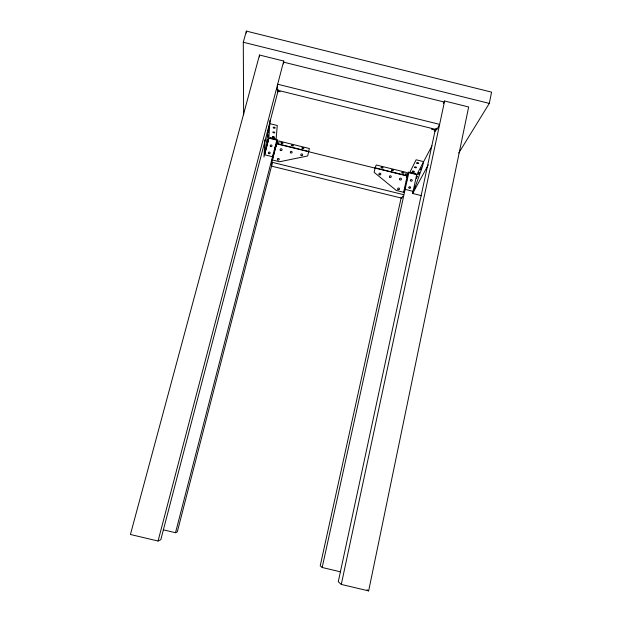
<?xml version="1.0" encoding="UTF-8"?>
<svg xmlns="http://www.w3.org/2000/svg" width="622" height="622" viewBox="0 0 622 622"><rect width="100%" height="100%" fill="white"/><g stroke="black" fill="none" stroke-linecap="round" stroke-linejoin="round"><path stroke-width="0.93" d="M246.359 33.044L246.359 31.1L491.574 92.134L489.304 103.407L458.733 153.051M259.452 56.936L259.506 55.024L283.741 61.042L283.492 63.872M264 157.024L264.933 139.763M264.544 154.761L268.58 128.35L269.808 123.654L277.272 125.489L276.121 139.017L270.189 137.555L270.15 138.107L277.739 139.981L277.451 143.184L278.734 143.495L278.967 141.007L309.359 148.502L307.68 155.951L279.628 161.759L272.288 159.947L272.545 156.736L264.544 154.761L268.867 138.177M270.01 120.209L268.828 138.481L264.723 154.248M277.536 85.922L277.21 90.136L436.877 129.687M407.674 176.143L276.603 143.83L271.861 162.233L271.55 166.136L401.781 198.169L402.877 196.062M277.622 92.616L277.84 89.84M276.261 146.559L276.821 140.137L268.696 138.131M435.486 128.785L338.275 581.749L341.291 584.423L368.652 590.9L468.654 106.976L444.621 101.013L443.346 103.571M341.291 584.423L444.621 101.013M421.662 195.681L412.65 193.465L416.701 174.626M403.631 192.276L407.27 175.723L375.144 167.8L374.11 172.317L396.338 190.48L403.631 192.276L405.124 189.376L413.07 191.327L414.555 188.606L422.54 166.346L423.559 161.619L416.149 159.776L409.991 172.03L415.885 173.484L415.628 173.981L408.086 172.123L406.64 175.031L405.365 174.712L406.485 172.45L376.224 164.985L375.144 167.8M340.428 571.812L322.173 567.489L408.794 172.675L417.245 174.759M401.291 197.221L320.221 565.763L322.173 567.489M163.563 529.882L175.521 532.712L276.821 140.137M272.288 159.947L276.533 143.495L308.8 151.449M272.226 163.438L177.301 531.872L175.521 532.712M259.506 55.024L130.426 534.485L158.05 541.023L283.741 61.042M278.345 89.856L160.803 539.709L158.05 541.023M243.63 114.868L243.295 42.249L246.359 31.1M406.29 177.674L408.794 172.675M434.895 131.569L436.613 128.233M437.266 128.925L439.622 124.377L277.669 84.234M416.709 174.79L431.956 145.89M412.65 193.465L428.294 164.853M431.497 129.228L435.983 130.34M271.861 162.233L403.608 194.655M243.295 42.249L489.304 103.407M283.461 62.107L444.388 102.078M277.435 91.069L280.149 91.745M367.097 589.749L368.652 590.9M406.314 181.655L406.765 180.015L406.314 181.655M404.767 188.715L405.225 187.121L404.767 188.715M272.941 156.293L273.353 154.676L272.941 156.293M420.923 169.822L421.459 168.08L420.923 169.822M274.753 149.257L275.173 147.562L274.753 149.257M416.553 178.04L417.074 176.259L416.553 178.04M414.89 186.367L414.407 188.108L414.89 186.367M419.212 172.434L418.715 174.183L419.212 172.434M267.833 136.793L268.261 135.122L267.833 136.793M265.003 151.115L265.431 149.49L265.003 151.115M267.546 141.287L267.989 139.499L267.546 141.287M268.121 132.074L268.572 130.363L268.121 132.074M270.368 146.325A0.925 0.863 9.2 0 0 271.954 146.162A0.925 0.863 9.2 0 0 270.982 144.957A0.925 0.863 9.2 0 0 270.368 146.325M302.199 148.246A1.019 0.412 14.8 0 0 303.831 148.386A1.019 0.412 14.8 0 0 302.58 147.608A1.019 0.412 14.8 0 0 302.199 148.246M281.237 143.099A1.088 0.443 15.5 0 0 282.979 143.254A1.088 0.443 15.5 0 0 281.618 142.415A1.088 0.443 15.5 0 0 281.237 143.099M290.591 152.771A0.91 0.855 11.3 0 0 292.115 152.452A0.91 0.855 11.3 0 0 291.018 151.356A0.91 0.855 11.3 0 0 290.591 152.771M272.833 137.221A1.104 0.451 15.8 0 0 274.535 137.306A1.104 0.451 15.8 0 0 273.074 136.475A1.104 0.451 15.8 0 0 272.833 137.221M273.571 127.891A1.057 0.443 15.9 0 0 275.219 127.976A1.057 0.443 15.9 0 0 273.82 127.16A1.057 0.443 15.9 0 0 273.571 127.891M273.206 132.572A1.011 0.42 15.9 0 0 274.8 132.688A1.011 0.42 15.9 0 0 273.509 131.903A1.011 0.42 15.9 0 0 273.206 132.572M277.692 159.87A0.917 0.855 9.9 0 0 279.208 159.473A0.917 0.855 9.9 0 0 278.057 158.423A0.917 0.855 9.9 0 0 277.692 159.87M280.39 150.353A1.003 0.933 10.2 0 0 282.046 149.925A1.003 0.933 10.2 0 0 280.786 148.782A1.003 0.933 10.2 0 0 280.39 150.353M268.72 153.548A0.886 0.832 8.9 0 0 270.15 153.043A0.886 0.832 8.9 0 0 268.945 152.126A0.886 0.832 8.9 0 0 268.72 153.548M291.819 145.688A0.987 0.404 15.1 0 0 293.374 145.789A0.987 0.404 15.1 0 0 292.115 145.05A0.987 0.404 15.1 0 0 291.819 145.688M301.102 155.414A0.949 0.886 12.4 0 0 302.665 155.002A0.949 0.886 12.4 0 0 301.46 153.929A0.949 0.886 12.4 0 0 301.102 155.414M389.629 177.083A0.91 0.847 22.2 0 0 391.176 177.006A0.91 0.847 22.2 0 0 390.266 175.754A0.91 0.847 22.2 0 0 389.629 177.083M417.035 163.353A1.057 0.443 10.9 0 0 418.676 163.291A1.057 0.443 10.9 0 0 417.214 162.606A1.057 0.443 10.9 0 0 417.035 163.353M412.705 171.758A1.096 0.451 11.1 0 0 414.407 171.719A1.096 0.451 11.1 0 0 412.891 171.003A1.096 0.451 11.1 0 0 412.705 171.758M402.123 172.924A1.088 0.443 11.4 0 0 403.919 173.04A1.088 0.443 11.4 0 0 402.636 172.263A1.088 0.443 11.4 0 0 402.123 172.924M381.356 167.777A1.019 0.412 12.1 0 0 383.028 167.886A1.019 0.412 12.1 0 0 381.807 167.155A1.019 0.412 12.1 0 0 381.356 167.777M391.736 170.319A0.98 0.397 11.8 0 0 393.376 170.451A0.98 0.397 11.8 0 0 392.257 169.736A0.98 0.397 11.8 0 0 391.736 170.319M399.651 179.587A0.995 0.933 23.3 0 0 401.353 179.571A0.995 0.933 23.3 0 0 400.42 178.164A0.995 0.933 23.3 0 0 399.651 179.587M408.965 187.852A0.886 0.832 24.6 0 0 410.481 187.976A0.886 0.832 24.6 0 0 409.766 186.662A0.886 0.832 24.6 0 0 408.965 187.852M414.726 167.497A1.003 0.42 11 0 0 416.406 167.621A1.003 0.42 11 0 0 415.263 166.883A1.003 0.42 11 0 0 414.726 167.497M379.109 174.479A0.941 0.879 21.1 0 0 380.726 174.487A0.941 0.879 21.1 0 0 379.855 173.149A0.941 0.879 21.1 0 0 379.109 174.479M397.862 189.306A0.91 0.855 23.7 0 0 399.417 189.29A0.91 0.855 23.7 0 0 398.562 188.007A0.91 0.855 23.7 0 0 397.862 189.306M410.489 180.722A0.917 0.855 24.4 0 0 412.059 180.87A0.917 0.855 24.4 0 0 411.336 179.501A0.917 0.855 24.4 0 0 410.489 180.722"/></g></svg>
